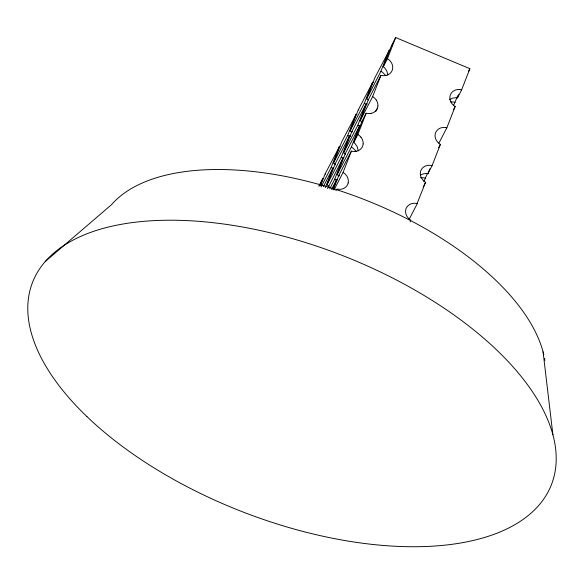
<?xml version="1.0" encoding="UTF-8"?>
<svg xmlns="http://www.w3.org/2000/svg" width="584" height="584" viewBox="0 0 584 584"><rect width="100%" height="100%" fill="white"/><g stroke="black" fill="none" stroke-linecap="round" stroke-linejoin="round"><path stroke-width="0.88" d="M319.849 185.96L323.025 178.419A18.564 9.169 21.3 0 0 323.828 178.704M320.536 185.683L325.157 173.828L339.611 146.358A19.119 9.446 21.3 0 0 340.019 146.504M321.098 186.902L331.157 167.455L339.413 146.277M335.618 164.849A9.892 9.87 63.1 0 0 335.326 164.513A9.658 9.636 63.1 0 0 334.026 163.316L333.493 162.943L341.749 141.766L356.203 114.296A19.133 9.454 21.3 0 0 357.007 114.581M325.31 187.683L332.975 168.031L333.617 168.148M329.128 186.719A9.87 9.84 63.1 0 0 328.836 186.384A9.658 9.636 63.1 0 0 327.544 185.186L327.011 184.807L335.311 163.513L349.56 135.97L350.21 136.087A9.658 9.636 64 0 0 350.641 136.138M333.493 162.943L347.743 135.393L355.999 114.223M327.551 188.661L343.078 157.833L343.728 157.95M351.911 132.451A9.658 9.636 63.4 0 0 350.619 131.261L350.079 130.882L358.335 109.704L372.789 82.234A21.265 10.505 21.3 0 0 373.592 82.519M327.011 184.807L341.26 157.264L349.56 135.97M345.429 154.322A9.658 9.636 63.4 0 0 344.137 153.125L343.596 152.745L351.897 131.451L366.153 103.908L366.796 104.025A9.913 9.87 44.6 0 0 367.234 104.076M329.748 188.851L334.778 179.127L343.078 157.833M350.079 130.882L364.328 103.332L372.585 82.161M338.946 176.185L338.64 175.864A9.913 9.855 55.3 0 0 337.654 174.996L337.114 174.616L345.414 153.322L359.671 125.779L360.313 125.896A9.913 9.87 44.2 0 0 360.751 125.947M368.19 100.068A9.913 9.855 55.3 0 0 367.205 99.2L366.664 98.82L374.921 77.643L389.375 50.173A21.265 10.505 21.3 0 0 389.776 50.319M332.771 189.53L336.596 179.704L337.245 179.821M343.596 152.745L357.846 125.202L366.153 103.908M333.508 189.114L338.939 175.185L351.393 151.11L352.021 151.256A10.424 9.052 27.4 0 0 353.714 151.46A10.381 9.015 27.4 0 0 356.218 151.278L356.605 151.19A10.381 9.015 27.4 0 0 360.445 149.241A10.454 9.074 27.4 0 0 361.489 148.132A10.381 9.015 27.4 0 0 362.124 147.183A9.95 8.636 27.4 0 0 362.591 146.212A10.067 8.738 27.4 0 0 362.854 145.445A10.381 9.015 27.4 0 0 363.124 143.949M362.014 122.26L361.708 121.939A9.913 9.855 55.3 0 0 360.722 121.063L360.182 120.684L368.489 99.389L380.943 75.314L381.578 75.46A10.381 9.015 27.4 0 0 383.272 75.665A10.388 9.015 27.4 0 0 385.769 75.482L386.163 75.394A10.388 9.015 27.4 0 0 391.046 72.328A10.381 9.015 27.4 0 0 391.674 71.387A9.95 8.643 27.4 0 0 392.141 70.416A10.067 8.738 27.4 0 0 392.499 69.277A10.381 9.015 27.4 0 0 392.674 68.153A10.454 9.074 27.4 0 0 392.667 66.591A10.388 9.015 27.4 0 0 391.222 62.43L390.492 61.386A10.388 9.015 27.4 0 0 389.331 60.152A10.424 9.052 27.4 0 0 387.966 59.064L387.418 58.714L395.675 37.537L469.879 68.7L461.623 89.878L457.462 97.922L456.819 97.805A9.906 9.862 44.2 0 0 455.505 97.71L452.425 98.192L449.534 99.608M337.114 174.616L351.364 147.073L359.671 125.779M366.664 98.82L380.921 71.27L389.178 50.1M358.248 150.811L357.247 146.752L355.225 143.803A9.913 9.862 55.1 0 0 354.24 142.934L353.7 142.554L362.007 121.26L366.168 113.216L366.803 113.362A10.381 9.015 27.4 0 0 370.993 113.376M387.798 75.007L386.798 70.956L384.783 68.007A9.913 9.862 55.1 0 0 383.79 67.138L383.257 66.758L391.514 45.581L395.675 37.537M335.953 190.705L336.829 189.063A10.373 9.008 27.4 0 0 345.954 186.88A10.49 9.11 27.4 0 0 346.94 185.719A10.373 9.008 27.4 0 0 347.349 185.084A9.95 8.643 27.4 0 0 347.816 184.106A10.067 8.745 27.4 0 0 348.166 182.975M333.953 190.063L343.093 172.404L351.393 151.11M353.7 142.554L357.868 134.51L366.168 113.216M360.182 120.684L372.643 96.608L380.943 75.314M423.896 181.478L427.488 173.324M453.447 105.682L457.768 95.666M420.37 175.149L422.867 173.988L425.948 173.506A9.906 9.862 44.2 0 1 427.262 173.601L427.911 173.718L429.824 168.805M457.462 97.922L458.783 94.535M410.165 221.869L410.64 220.066A10.395 9.023 27.4 0 1 405.844 209.24A11.081 9.621 27.4 0 1 406.23 208.174A10.395 9.023 27.4 0 1 417.086 203.517L425.597 182.281L425.05 181.931A10.41 9.037 27.4 0 1 422.517 179.587L421.385 177.85A10.41 9.037 27.4 0 1 420.604 171.324A11.089 9.629 27.4 0 1 421.006 170.273A10.41 9.037 27.4 0 1 426.072 165.79L428.072 165.382A10.41 9.037 27.4 0 1 431.452 165.506L432.072 165.673L440.373 144.379L439.825 144.029A10.41 9.037 27.4 0 1 438.467 142.956A10.417 9.045 27.4 0 1 437.306 141.708L436.16 139.948A10.41 9.037 27.4 0 1 435.379 133.422A11.089 9.629 27.4 0 1 435.781 132.378A10.41 9.037 27.4 0 1 440.854 127.896L442.847 127.48A10.41 9.037 27.4 0 1 446.227 127.604M438.956 143.022L446.848 127.779L455.148 106.485L454.6 106.135A10.41 9.037 27.4 0 1 453.25 105.054L452.636 104.448A10.41 9.037 27.4 0 1 451.571 103.112L450.936 102.054A10.41 9.037 27.4 0 1 450.154 95.528A11.089 9.629 27.4 0 1 450.556 94.477A10.41 9.037 27.4 0 1 456.016 89.878L456.812 89.71A10.41 9.037 27.4 0 1 458.455 89.498L459.301 89.527M318.747 186.223L322.821 178.339M383.257 66.758L387.418 58.714M323.332 186.661L332.975 168.031M331.566 189.428L336.596 179.704M375.716 111.493L377.366 108.31A10.067 8.738 27.4 0 0 377.629 107.544A10.381 9.015 27.4 0 0 377.899 106.054M468.631 71.117L469.879 68.7M453.491 109.69L455.148 106.485M438.708 147.599L440.373 144.379M427.911 173.718L432.072 165.673M423.108 187.092L425.597 182.281M408.99 219.628L417.297 203.575M45.216 261.559L111.551 204.648A236.695 116.917 21.3 0 1 346.911 193.136A236.695 116.917 21.3 0 1 543.799 354.714M370.986 113.384L371.38 113.296A10.381 9.015 27.4 0 0 375.22 111.34A10.454 9.074 27.4 0 0 376.271 110.23A10.381 9.015 27.4 0 0 376.899 109.288A9.95 8.636 27.4 0 0 377.366 108.31M420.611 177.667L423.728 177.806A9.906 5.789 25.4 0 1 424.955 178.062L425.575 178.237M450.534 101.842L453.279 102.01A9.906 5.789 25.4 0 1 454.513 102.266L455.126 102.441M446.22 127.633L446.848 127.779M461.623 89.878L460.995 89.732A10.41 9.037 27.4 0 0 459.309 89.505M352.517 131.626L351.897 131.451M339.552 175.361L338.939 175.185M391.514 45.581L391.703 45.676A21.265 10.505 21.3 0 1 392.083 45.859M358.335 109.704L358.532 109.799A19.133 9.454 21.3 0 1 358.912 109.982M325.157 173.828L325.354 173.915A19.119 9.446 21.3 0 1 325.733 174.105M380.921 71.27L381.483 71.598A9.913 5.803 23.9 0 1 382.564 72.299L385.871 75.686M364.328 103.332L364.898 103.653A9.913 5.789 23.9 0 1 365.971 104.361L366.314 104.616M357.846 125.202L358.415 125.523A9.913 5.789 23.9 0 1 359.488 126.232L359.832 126.48M347.743 135.393L348.305 135.714A9.658 5.358 24.6 0 1 349.378 136.43M351.364 147.073L351.933 147.394A9.913 5.803 23.9 0 1 353.006 148.095L356.32 151.482M341.26 157.264L341.83 157.585A9.658 5.358 24.6 0 1 343.239 158.549M331.157 167.455L331.719 167.776A9.658 5.365 24.5 0 1 333.136 168.732M334.778 179.127L335.347 179.456A9.913 5.789 23.9 0 1 336.421 180.164L336.756 180.412M372.643 96.608L373.191 96.959A10.381 9.015 27.4 0 1 375.716 99.309L376.213 99.966M357.868 134.51L358.415 134.86A10.381 9.015 27.4 0 1 360.941 137.203M343.093 172.404L343.275 172.521A10.373 9.008 27.4 0 1 348.166 182.989M360.934 137.182L361.438 137.861A10.381 9.015 27.4 0 1 363.109 142.387A10.454 9.074 27.4 0 1 363.124 143.941M543.084 351.875L552.902 434.766M544.595 358.481A236.695 116.917 21.3 0 1 544.923 360.364M377.914 106.003A10.454 9.074 27.4 0 0 377.906 104.448A10.381 9.015 27.4 0 0 376.213 99.981M86.885 416.553A278.466 137.547 21.3 0 0 538.784 505.386A278.466 137.547 21.3 0 0 250.324 228.475A278.466 137.547 21.3 0 0 86.885 416.553"/></g></svg>
